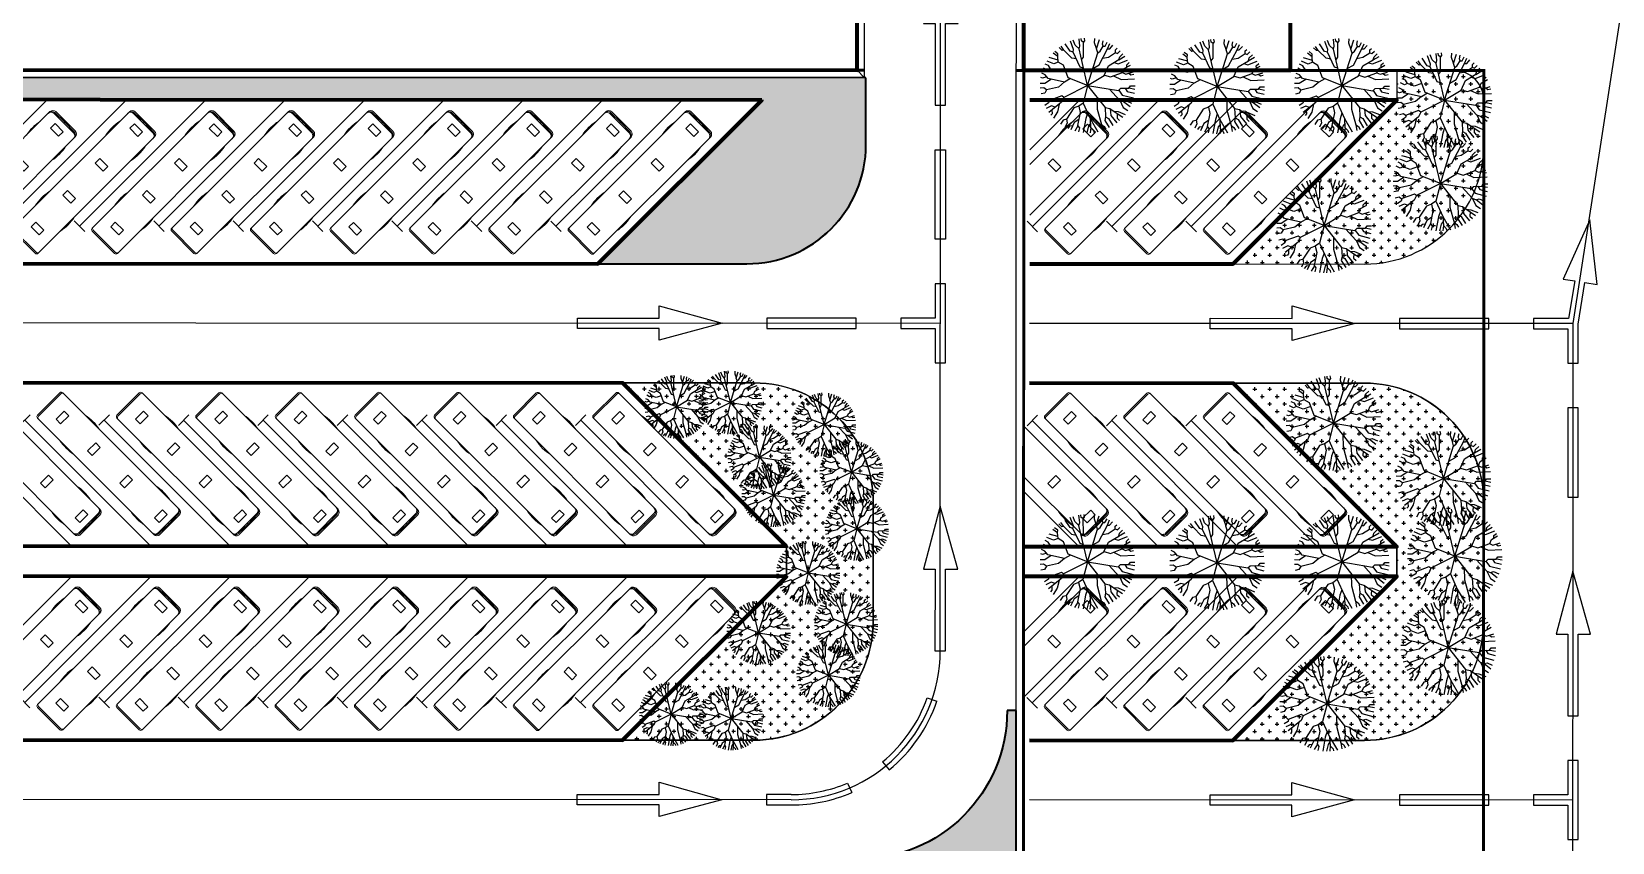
# Model space of a CAD drawing. Header units: millimetres. Extents: x -840588 to 786814, y -467537 to 194195.
# Drawn here: x 167367 to 273541, y -240702 to -186239 of the extents above; entities that cross this region are included whole.
import ezdxf

# ---------------------------------------------------------------- set-up
doc = ezdxf.new("R2010")
doc.units = ezdxf.units.MM
doc.header["$LTSCALE"] = 100
doc.header["$MEASUREMENT"] = 0
for name, color, linetype in [('1gt tim duong', 10, 'Continuous'), ('A-tree', 3, 'Continuous'), ('A-Wall-Patt', 143, 'Continuous'), ('caycay', 96, 'Continuous'), ('gthong-phan lanxe', 9, 'Continuous'), ('gthong-viahe', 5, 'Continuous')]:
    doc.layers.add(name, color=color, linetype=linetype)
for name, color, linetype, lineweight in [('A-Area', 134, 'Continuous', 35), ('ct-bai xe', 95, 'Continuous', 100), ('ct-phan loxe', 95, 'Continuous', 15), ('ct-xebuyt', 148, 'Continuous', 13), ('ctrinh-chinh', 24, 'Continuous', 100), ('PV_X_Lo', 1, 'Continuous', 9)]:
    doc.layers.add(name, color=color, linetype=linetype, lineweight=lineweight)

# ---------------------------------------------------------------- blocks, each defined once
blk = doc.blocks.new('plxe')
at = {"ltscale": 0.1}
for p, q in [((0, 0), (-8.485282087814994, 8.485282085835934)), ((-0.3535533662652597, -0.353553366381675), (0.3535533661488444, 0.3535533661488444))]:
    blk.add_line(p, q, dxfattribs=at)
blk = doc.blocks.new('htrgrr')
at = {"ltscale": 10}
for p, q in [((-903.0737704914063, 0), (903.0737704914063, 0)), ((-1180.942622951232, -11161.06557377055), (-1180.942622951232, -277.8688524590107)), ((0, -69.46721311472356), (-903.0737704914063, -92.62295081967022)), ((-903.0737704914063, -162.0901639343938), (903.0737704914063, -162.0901639345102)), ((0, -162.0901639345102), (0, -69.46721311472356)), ((0, -69.46721311472356), (903.0737704914063, -92.62295081967022)), ((1180.942622951232, -277.8688524590107), (1180.942622951232, -11161.06557377055)), ((1042.008196720853, -11207.37704918033), (-1042.008196720853, -11207.37704918033)), ((1042.008196720853, -11300), (-1042.008196720853, -11300))]:
    blk.add_line(p, q, dxfattribs=at)
for points in [[(375.2198343565688, -1027.67339785106), (375.2198343565688, -594.4204250621842), (-375.2198343565688, -594.4204250621842), (-375.2198343565688, -1027.67339785106)], [(375.2198343565688, -4272.293837453122), (375.2198343565688, -3839.040864664246), (-375.2198343565688, -3839.040864664246), (-375.2198343565688, -4272.293837453122)], [(375.2198343565688, -7285.274362727185), (375.2198343565688, -6852.021389938309), (-375.2198343565688, -6852.021389938309), (-375.2198343565688, -7285.274362727185)], [(375.2198343565688, -10244.59532106423), (375.2198343565688, -9811.342348275357), (-375.2198343565688, -9811.342348275357), (-375.2198343565688, -10244.59532106423)]]:
    blk.add_lwpolyline(points, close=True, dxfattribs=at)
for centre, radius, start, end in [((-903.0737704914063, -277.8688524590107), 277.8688524590164, 90, 180), ((903.0737704914063, -277.8688524590107), 277.8688524590164, 0, 90), ((-903.0737704914063, -370.4918032786809), 277.8688524590164, 90, 180), ((-903.0737704914063, -439.9590163934045), 277.8688524590164, 90, 180), ((903.0737704914063, -370.4918032786809), 277.8688524590164, 0, 90), ((903.0737704914063, -439.9590163935209), 277.8688524590164, 0, 90), ((1919.031762295403, -1817.725409836043), 3169.441598360655, 167.9819880926131, 192.0180119073869), ((-1919.031762295403, -1817.725409836043), 3169.441598360655, 347.981988092613, 12.01801190738696), ((1919.031762295403, -8417.110655737692), 3169.441598360655, 167.9819880926131, 192.0180119073869), ((-1919.031762295403, -8417.110655737692), 3169.441598360655, 347.981988092613, 12.01801190738696), ((-1042.008196720853, -11068.44262295077), 138.9344262295082, 180, 270), ((-1042.008196720853, -11161.06557377055), 138.9344262295082, 180, 270), ((1042.008196720853, -11068.44262295077), 138.9344262295082, 270, 0), ((1042.008196720853, -11161.06557377055), 138.9344262295082, 270, 0)]:
    blk.add_arc(centre, radius, start, end, dxfattribs=at)
blk = doc.blocks.new('ARR-LT-T')
blk.add_lwpolyline([(-4.212694860529155, 1.13272828515619), (-4.212694860412739, 0.3499999998603016), (-9.712694860529155, 0.3500000003259629), (-9.71269486041274, -0.3500000000931323), (-4.212694860412739, -0.3500000000931323), (-4.212694860529155, -1.179037770954892), (0, 0)], close=True)
blk = doc.blocks.new('san bxctai')
at = {"layer": 'A-Wall-Patt'}
for points in [[(-171.0999999999767, 11.19999779481441), (-171.0999999999767, 0.5000085714273155), (-0.9000000000232831, 0.5000000249128789), (-0.9000000725500286, 88.49816273595206), (-0.400000003632158, 87.99999959114939)], [(-171.5999999999767, 10.69999898830429), (-171.5999999999767, 8.59634019434452e-06), (-0.4000000000232831, 0), (-0.400000003632158, 87.99999959114939), (-0.400000003632158, 87.99999959114939)], [(-11.59997360489797, 65.9999961166177), (-171.5999999999767, 65.99999902374111), (-171.5999999999767, 23.29999877000228)], [(-11.09997360105626, 65.50181662407704), (-171.0999999999767, 65.49999902374111), (-171.0999999999767, 22.79999996349216)]]:
    blk.add_lwpolyline(points, dxfattribs=at)
blk.add_lwpolyline([(-11.59997360489797, 66.00000004353933), (-11.09997360105626, 65.50181662407704), (-11.09997360885609, 88.50181662407704), (-11.59997360489797, 87.99999959114939)], close=True, dxfattribs=at)
blk = doc.blocks.new('A$C537F0C63')
at = {"layer": 'caycay'}
for p, q in [((2.008257406407211, 10.05514116568156), (1.666088850062806, 10.35901247844595)), ((2.272467924871307, 10.54832825371341), (2.042717878081021, 10.72445268446245)), ((2.296077634156973, 10.19319036591696), (2.272467924871307, 10.54832825371341)), ((3.003826198455499, 10.71583942823054), (2.568862697771692, 11.14364282684619)), ((3.269952949845901, 10.73353164103173), (2.956771443390608, 11.39790803732103)), ((3.269952949845901, 10.73353164103173), (3.003826198455499, 10.71583942823054)), ((4.50370063718583, 8.70506324478265), (3.269952949845901, 10.73353164103173)), ((3.573577700022724, 11.08070473705084), (3.272457403527369, 11.57568824168993)), ((3.810128005825391, 11.09643069598314), (3.573577700022724, 11.08070473705084)), ((3.910690972326847, 11.37062830588184), (3.788839569944685, 11.81686011959391)), ((3.810128005825391, 11.09643069598314), (3.910690972326847, 11.37062830588184)), ((4.235841180721764, 10.50048805131519), (3.810128005825391, 11.09643069598314)), ((4.592421611992904, 10.24268936957378), (4.235841180721764, 10.50048805131519)), ((4.712688563198753, 10.80137484274019), (4.265887160996499, 11.99052643422328)), ((4.577421300939022, 10.28284407086176), (4.712688563198753, 10.80137484274019)), ((6.125898059370229, 6.139521315279126), (4.577421300939022, 10.28284407086176)), ((4.700099824054632, 10.83487223221164), (4.906208114261972, 11.58543264324908)), ((4.906208114261972, 11.58543264324908), (4.852080984670465, 12.1454581428552)), ((6.125898059370229, 6.139521315279126), (6.970036149243242, 10.92007571294744)), ((6.159981289129064, 11.93632074141715), (6.202302373265411, 12.27858844433285)), ((6.353129947037814, 11.71136866716915), (6.159981289129064, 11.93632074141715)), ((6.353129947037814, 11.71136866716915), (6.605483960749552, 11.93623077391385)), ((6.447514687970397, 9.84495994712779), (6.353129947037814, 11.71136866716915)), ((6.605483960749552, 11.93623077391385), (6.617402898351429, 12.259334795428)), ((6.826178093167982, 11.29693891192437), (6.890286666319298, 12.23129105439875)), ((6.970036149243242, 10.92007571294744), (6.826178093167982, 11.29693891192437)), ((6.948042777010414, 8.570320168466424), (7.76638461697803, 10.55685856171476)), ((6.970036149243242, 10.92007571294744), (7.441234408583114, 11.42699881628141)), ((7.441234408583114, 11.42699881628141), (7.651727496751846, 12.08642798159781)), ((7.68363426896758, 10.90806475621866), (8.019816777752567, 11.97964079065423)), ((7.76638461697803, 10.55685856171476), (7.68363426896758, 10.90806475621866)), ((7.76638461697803, 10.55685856171476), (8.113333231842262, 10.69883864084841)), ((7.965382829468581, 9.797246468468074), (8.933407776050444, 10.87226001470481)), ((8.113333231842262, 10.69883864084841), (8.712313031195663, 11.70768604843033)), ((8.933407776050444, 10.87226001470481), (9.272947348141315, 11.41112699440055)), ((8.933407776050444, 10.87226001470481), (9.171925964052207, 10.85838502353727)), ((9.171925964052207, 10.85838502353727), (9.537986088387697, 11.24360011898898)), ((9.733678942880942, 10.44985240105962), (10.13871553562058, 10.78615722681207)), ((9.786865097747068, 10.09668076723392), (9.733678942880942, 10.44985240105962)), ((9.786865097747068, 10.09668076723392), (10.35685576614924, 10.5884511891054)), ((1.280611972542829, 8.044912836274307), (0.444487546075834, 8.466659778718167)), ((0.9218848354175861, 8.526406249260617), (0.5914981488203921, 8.797440291094972)), ((2.008086131005257, 8.717519836023712), (0.7635036424217105, 9.129316388596635)), ((0.9357337090696092, 8.218872061683214), (0.9218848354175861, 8.526406249260617)), ((1.920139873705921, 9.225739964920649), (1.087115961723612, 9.647311538588838)), ((1.76967368680198, 9.623145921275864), (1.343038968556357, 9.988975225947797)), ((1.883955297300417, 9.24431646832818), (1.76967368680198, 9.623145921275864)), ((3.267708861298161, 8.533747915149434), (1.883955297300417, 9.24431646832818)), ((2.5351559760893, 8.909919010715385), (2.008086131005257, 8.717519836023712)), ((2.310344671936036, 10.1849830326064), (2.008257406407211, 10.05514116568156)), ((3.222511420288356, 9.660279909650853), (2.296077634156973, 10.19319036591696)), ((3.993460937123018, 9.543984048803395), (3.222511420288356, 9.660279909650853)), ((3.914115354094974, 7.298525660517043), (3.267708861298161, 8.533747915149434)), ((5.316408449507435, 8.305498213470855), (4.50370063718583, 8.70506324478265)), ((6.717420145090728, 9.489459469132271), (6.447514687970397, 9.84495994712779)), ((6.527199968382774, 8.412167402177147), (6.948042777010414, 8.570320168466424)), ((7.392351211692585, 9.648875252361904), (7.965382829468581, 9.797246468468074)), ((8.578119715861249, 7.281614840641851), (9.092822924165375, 8.921003827472305)), ((8.94424461397648, 8.447760988721711), (9.944313991869421, 8.175001025898382)), ((9.092822924165375, 8.921003827472305), (9.745379681935447, 9.38050785887026)), ((9.745379681935447, 9.38050785887026), (9.786865097747068, 10.09668076723392)), ((9.745379681935447, 9.38050785887026), (10.35249974897306, 9.183089075660973)), ((9.759203255198372, 9.619244142235402), (10.88575250038048, 10.01737219720235)), ((9.944313991869421, 8.175001025898382), (10.80974500087541, 8.559510920527828)), ((10.35249974897306, 9.183089075660973), (11.20201209581137, 9.59306054910121)), ((10.79366673980257, 8.552387381641893), (11.20595707066968, 8.407509828190086)), ((10.80974500087541, 8.559510920527828), (11.04832709143011, 8.991530669089116)), ((11.04832709143011, 8.991530669089116), (11.44374410946693, 9.207825855861302)), ((11.20595707066968, 8.407509828190086), (11.70062178621083, 8.711759320220153)), ((1.757476259455871, 6.679553776459215), (0.00855774800220388, 6.661205396139849)), ((0.4466466944213607, 7.186909447627841), (0.08666564667146304, 7.2448509023925)), ((1.12084364940165, 7.320901045324717), (0.1511815814883448, 7.552586191002774)), ((0.7097976248769555, 7.419110072511103), (0.4466466944213607, 7.186909447627841)), ((1.541375211712875, 7.549264594850683), (1.12084364940165, 7.320901045324717)), ((1.521030883770436, 7.555591163691133), (1.280611972542829, 8.044912836274307)), ((3.097987199351337, 7.065927705370996), (1.521030883770436, 7.555591163691133)), ((2.703754449681583, 7.188340914177388), (1.757476259455871, 6.679553776459215)), ((3.884867362274235, 7.354371150599036), (3.097987199351337, 7.065927705370996)), ((6.125898059370229, 6.139521315279126), (3.914115354094974, 7.298525660517043)), ((6.125898059370229, 6.139521315279126), (8.578119715861249, 7.281614840641851)), ((8.279060999553622, 7.142313947006187), (9.0886019582249, 6.750771228889789)), ((9.075402950122225, 6.757166716884967), (9.900688603102026, 6.150819989943557)), ((9.0886019582249, 6.750771228889789), (11.18806748264615, 7.336222721740342)), ((9.900688603102026, 6.150819989943557), (11.46386237296974, 5.868288854795537)), ((10.77352595946286, 7.220637597380119), (11.64532254343067, 6.712682137225784)), ((11.18806748264615, 7.336222721740342), (11.54099752982074, 7.835271000905777)), ((11.33254625860354, 7.540524095533328), (11.89576276779189, 7.413002362918633)), ((11.46386237296974, 5.868288854795537), (11.83055046181835, 6.160203181647375)), ((11.54099752982074, 7.835271000905777), (11.95948603860597, 8.053456869412912)), ((11.64532254343067, 6.712682137225784), (12.23443119234435, 6.755833524115587)), ((11.83055046181835, 6.160203181647375), (12.26543294043586, 6.154373944329564)), ((11.89576276779189, 7.413002362918633), (12.11310363743178, 7.4986918541872)), ((0.5706603464168438, 5.768348654561123), (-1.699427230050787e-06, 5.730386201154033)), ((0.7806298194373085, 5.506956316930882), (0.04189879572368227, 5.315400935116486)), ((1.063396316407307, 5.057959221958299), (0.1397583337929973, 4.775609911099309)), ((1.715808944849414, 4.625734219735023), (0.307439249689196, 4.179975674378511)), ((0.7973220304920687, 5.486148682266503), (0.5706603464168438, 5.768348654561123)), ((1.863759347223095, 5.527326392111718), (0.7973220304920687, 5.486148682266503)), ((1.301357276712224, 5.505615774418402), (1.063396316407307, 5.057959221958299)), ((2.147618291040999, 5.278660692089034), (1.715808944849414, 4.625734219735023)), ((2.179125049486174, 5.25103580450741), (1.863759347223095, 5.527326392111718)), ((3.339595652047137, 5.512285084278119), (2.113923366072413, 3.99826194187699)), ((6.125898059370229, 6.139521315279126), (2.179125049486174, 5.25103580450741)), ((6.125898059370229, 6.139521315279126), (4.039744528603478, 3.175083687405277)), ((4.993965494963049, 4.531040710644447), (5.060837633816845, 3.005173691082746)), ((6.125898059370229, 6.139521315279126), (9.309124815248651, 4.773858037136961)), ((6.125898059370229, 6.139521315279126), (6.842971201978798, 3.89649221743457)), ((9.309124815248651, 4.773858037136961), (9.56344752651421, 4.969106941811333)), ((9.309124815248651, 4.773858037136961), (9.616567334425781, 4.170077324375598)), ((9.56344752651421, 4.969106941811333), (11.29217119894747, 4.430094099112466)), ((9.616567334425781, 4.170077324375598), (11.35931998142405, 2.929313197353622)), ((11.22320598487931, 4.451586098773987), (11.30987888816526, 4.16373455730718)), ((11.29217119894747, 4.430094099112466), (11.5425597731919, 4.68452039962358)), ((11.30987888816526, 4.16373455730718), (11.83210555871847, 3.873839490315731)), ((11.46386237296974, 5.868288854795537), (11.72795570972085, 5.469711782065133)), ((11.5425597731919, 4.68452039962358), (12.06343262891096, 4.577516196506622)), ((11.72795570972085, 5.469711782065133), (12.21933158095999, 5.388423248077743)), ((1.230773230763589, 3.880098522535263), (0.5654086178583384, 3.53661498738802)), ((1.603983964610961, 3.791791144500166), (0.7979776640349883, 3.08873558965206)), ((1.703781163858366, 3.019787908731814), (1.11193678613563, 2.596291564444982)), ((1.623038097397512, 3.787286263777787), (1.230773230763589, 3.880098522535263)), ((2.360128743846872, 2.528373258541251), (1.492859571077133, 2.110982061632967)), ((2.113923366072413, 3.99826194187699), (1.623038097397512, 3.787286263777787)), ((2.086705644269387, 3.98654600703594), (1.703781163858366, 3.019787908731814)), ((2.496129963798012, 2.269877917915437), (1.822411499113514, 1.760689831018681)), ((2.952599385069334, 2.620357636184053), (2.360128743846872, 2.528373258541251)), ((3.428623164742021, 2.985834134982724), (2.496129963798012, 2.269877917915437)), ((2.496129963798012, 2.269877917915437), (2.56307497484886, 1.709560079856601)), ((3.339813401926222, 2.088173656051367), (2.637745125197398, 1.087092649082479)), ((3.369906157186051, 2.940729452180676), (3.339813401926222, 2.088173656051367)), ((4.039744528603478, 3.175083687405277), (3.428623164742021, 2.985834134982724)), ((4.039744528603478, 3.175083687405277), (4.031693542077846, 1.955804082903342)), ((5.060837633816845, 3.005173691082746), (4.630837960547069, 0.98501350143124)), ((6.842971201978798, 3.89649221743457), (6.058139944627328, 1.852742682112876)), ((6.328418276112643, 2.556572256453364), (6.621925523577374, 1.860491597191867)), ((6.842971201978798, 3.89649221743457), (7.432333557888342, 3.519514546744176)), ((7.432333557888342, 3.519514546744176), (7.280434323314694, 2.677135711990559)), ((7.280434323314694, 2.677135711990559), (7.715867288097797, 1.041460912816547)), ((7.432333557888342, 3.519514546744176), (8.098582012036786, 3.326026642433135)), ((8.098582012036786, 3.326026642433135), (9.111636380646814, 1.936837856093916)), ((9.93769863442867, 3.941450450896809), (10.23341044859262, 2.932877378403646)), ((10.23341044859262, 2.932877378403646), (10.78588893792767, 2.142211417256476)), ((10.47633774106362, 3.557950291473389), (10.95106070157999, 3.753440934466198)), ((10.9181057199894, 3.243447097807802), (10.92924841445711, 2.741344290425332)), ((10.92924841445711, 2.741344290425332), (11.10547083382698, 2.548124503166036)), ((10.95106070157999, 3.753440934466198), (11.66045975862653, 3.481945362666011)), ((2.56307497484886, 1.709560079856601), (2.246554855188151, 1.380875038601516)), ((3.661068871806492, 1.723103908010671), (3.151986367873178, 0.7683009200591187)), ((4.151889424236288, 1.488197098566161), (3.632459803578968, 0.5291005140024936)), ((4.031693542077846, 1.955804082903342), (3.661068871806492, 1.723103908010671)), ((4.029956023412524, 1.954728688528121), (4.151889424236288, 1.488197098566161)), ((4.291746997165319, 0.7246533119759988), (4.111621739852126, 0.339800697278406)), ((4.630837960547069, 0.98501350143124), (4.291746997165319, 0.7246533119759988)), ((4.630837960547069, 0.98501350143124), (4.553144487388636, 0.2048409433373308)), ((6.058139944627328, 1.852742682112876), (5.148106664306397, 0.07830981133520254)), ((5.687346443359274, 0.2823844214362907), (5.63783512871305, 0.01939518188373768)), ((6.046166258151061, 0.6926535401726142), (5.687346443359274, 0.2823844214362907)), ((6.032371784920542, 0.6769075088304817), (6.148760987558489, 2.060398401226848e-06)), ((6.058139944627328, 1.852742682112876), (6.046166258151061, 0.6926535401726142)), ((6.051426148278551, 1.202184490222862), (6.300487340380641, 0.8879269488934369)), ((6.300487340380641, 0.8879269488934369), (6.566832978940511, 0.01583402863980155)), ((6.621925523577374, 1.860491597191867), (7.04603830007909, 0.06930147462480818)), ((7.715867288097797, 1.041460912816547), (7.500958808541327, 0.7001980161367101)), ((7.500958808541327, 0.7001980161367101), (7.660945140349213, 0.1949458228082221)), ((7.510773716396216, 1.811866424770415), (8.13382774245838, 1.455661724790843)), ((7.68101589476646, 0.9861165687689208), (8.13231261911642, 0.3370629204364377)), ((8.13382774245838, 1.455661724790843), (8.63363335412214, 0.5354539643340104)), ((8.374018521320977, 1.013457626351737), (8.758654683351779, 0.9918956518486084)), ((8.758654683351779, 0.9918956518486084), (8.994797214174469, 0.7114704464074748)), ((9.111636380646814, 1.936837856093916), (9.05441034496107, 1.457435791671742)), ((9.05441034496107, 1.457435791671742), (9.356284565004898, 0.9185323608435283)), ((9.108831235360412, 1.913318816441461), (9.563043515889149, 1.847932786524325)), ((9.563043515889149, 1.847932786524325), (9.928087916650838, 1.318988235496363))]:
    blk.add_line(p, q, dxfattribs=at)

msp = doc.modelspace()

# ---------------------------------------------------------------- hatches: boundary and pattern name
at = {"layer": 'A-Area'}
h = msp.add_hatch(dxfattribs=at)
h.set_pattern_fill('AR-B816', color=256, scale=74.99999999999999, angle=-0.02274081717208486, style=0)
h.set_pattern_definition([(359.9772591828279, (-616218387.0630271, -1205141167.613114), (0.2381412742956616, 599.9999527406096), []), (89.97725918282791, (-616218387.0630271, -1205141167.613114), (-599.7618114663135, 600.2380940149053), [599.9999999999999, -599.9999999999999])])
edge = h.paths.add_edge_path(flags=0)
edge.add_ellipse((71900.12904490864, -209777.8248874562), major_axis=(5659.099021120673, 5654.608586189293), ratio=0.9999999999941589, start_angle=45.00000000016729, end_angle=135.0000000015002, ccw=False)
edge.add_line((71903.30426201547, -201777.8255180473), (72070.57487932195, -201777.8919081158))
edge.add_line((72070.57487932194, -201777.8919081156), (83074.93951619387, -190782.26789501))
edge.add_line((83074.93951619389, -190782.2678950099), (216405.8393896686, -190835.1774643973))
edge.add_line((216405.8393896687, -190835.1774643973), (205401.4747425788, -201830.8110899128))
edge.add_line((205401.4747425786, -201830.8110899129), (215403.1201047993, -201834.7805042069))
edge.add_ellipse((215403.900083422, -193832.211532231), major_axis=(5660.916306721652, 5656.424429793463), ratio=0.999999999979329, start_angle=225.0171564256522, end_angle=314.9923886269569)
edge.add_line((223406.46797062, -193836.4508581075), (223407.6580806029, -190837.9534095671))
edge.add_line((223407.6580806029, -190837.953409567), (223408.2533981188, -189337.955112114))
edge.add_line((223408.2533981187, -189337.9551121139), (63308.26621655593, -189274.4110842674))
edge.add_line((63308.26621655599, -189274.4110842674), (63291.39787677391, -231774.406526008))
edge.add_line((63291.39787677389, -231774.406526008), (63891.39819003313, -231774.6446581122))
edge.add_line((63891.39819003316, -231774.6446581122), (63900.12967538297, -209774.6496706986))
h = msp.add_hatch(dxfattribs=at)
h.set_pattern_fill('AR-B816', color=256, scale=74.99999999999999, angle=-0.02274081717208486, style=0)
h.set_pattern_definition([(359.9772591828279, (-616218387.0630273, -1205141167.613114), (0.2381412742957726, 599.9999527406097), []), (89.97725918282791, (-616218387.0630273, -1205141167.613114), (-599.7618114663136, 600.2380940149055), [599.9999999999999, -599.9999999999999])])
edge = h.paths.add_edge_path(flags=0)
edge.add_line((77715.77988146758, -252780.1269880394), (66720.17251474387, -241775.7860151159))
edge.add_ellipse((66990.83731062878, -247337.4884641792), major_axis=(-3935.808750073774, 3938.934252542281), ratio=0.9999999997877591, start_angle=-42.19111139252574, end_angle=2.503748547235102)
edge.add_line((62886.71446269412, -243574.2492728087), (62882.46761371937, -254274.2383947368))
edge.add_line((62882.46761371937, -254274.2383947368), (77715.18445372494, -254280.1255320164))
edge.add_line((77715.184453725, -254280.1255320164), (233482.4541732946, -254341.9577024755))
edge.add_line((233482.4541732944, -254341.9577024755), (233483.0495238736, -252841.9602816431))
edge.add_line((233483.0495238736, -252841.9602816431), (233491.3834040815, -231841.9601937259))
edge.add_line((233491.3834040815, -231841.9601937258), (232891.3843572686, -231841.7221524625))
edge.add_ellipse((222891.3850955849, -231837.7530813791), major_axis=(-7068.26076804244, 7073.873811734706), ratio=0.9999999999780793, start_angle=135.0000014121006, end_angle=224.9999997151475, ccw=False)
edge.add_line((222887.4163208946, -241837.7523431805), (221385.595957094, -241837.1562967782))
edge.add_line((221385.5959570941, -241837.1562967781), (232381.2306947714, -252841.5228807621))
edge.add_line((232381.2306947714, -252841.5228807621), (77715.77988146766, -252780.1269880394))
at = {"layer": 'A-tree'}
h = msp.add_hatch(dxfattribs=at)
h.set_pattern_fill('CROSS', color=256, scale=2000.000000000001, angle=-0.02274081717208486, style=0)
h.set_pattern_definition([(359.9772591828279, (-616218387.0630271, -1205141167.613114), (500.1984116790878, 499.8015095552616), [250.0000000000001, -750.0000000000002]), (89.97725918282791, (-616218262.1126498, -1205141292.662717), (-499.8015095552613, 500.1984116790875), [250.0000000000001, -750.0000000000002])])
edge = h.paths.add_edge_path(flags=0)
edge.add_line((259071.2880636892, -190852.1102219248), (248066.9230058164, -201847.7434360982))
edge.add_line((248066.9230058165, -201847.7434360983), (256903.2896910722, -201851.2503487741))
edge.add_ellipse((256906.4639399882, -193851.2500101723), major_axis=(-5654.609270930284, 5659.099706405432), ratio=0.9999999999930513, start_angle=135.0000069358772, end_angle=224.9999971287185)
edge.add_line((264906.4642781628, -193854.4256284817), (264907.6549841481, -190854.4265444112))
edge.add_ellipse((262907.6551417956, -190853.6327403964), major_axis=(1414.77475530102, 1413.652146568157), ratio=0.999999999891924, start_angle=315.0000000035739, end_angle=405.0000032280927)
edge.add_line((262908.4488334698, -188853.632897883), (259072.0818680387, -188852.1101231095))
edge.add_line((259072.0818680388, -188852.1101231096), (259071.2880636894, -190852.1102219248))
h = msp.add_hatch(dxfattribs=at)
h.set_pattern_fill('CROSS', color=256, scale=2000.000000000001, angle=-360.0227408171721, style=0)
h.set_pattern_definition([(359.9772591828279, (-616218387.063027, -1205141167.613114), (500.1984116790877, 499.8015095552619), [250.0000000000001, -750.0000000000002]), (89.97725918282791, (-616218262.1126497, -1205141292.662717), (-499.8015095552618, 500.1984116790877), [250.0000000000001, -750.0000000000002])])
h.paths.add_polyline_path([(282905.2722569035, -196861.3139078818), (282479.9003071487, -195320.4774807509), (281351.9053420519, -194232.2118439398), (279867.781738675, -193860.6114630807, 0.0003271407553383473), (279863.8563897319, -193860.6630903765), (278331.9126722891, -194306.0594392909), (277301.0201869124, -195371.1255451663), (276905.2727293812, -196858.9324944403), (276881.4586022163, -256858.9268078421, -0.4142232574190198), (252871.1404210869, -280849.3989383818), (216871.93814816, -280833.9191729074), (201870.3517231285, -284827.9653259882), (34190.83854514429, -284762.8017520809), (34189.64781515295, -287762.8610263602), (270871.1699170257, -287856.7987089067), (274067.5920310422, -287424.2472242974), (276916.4436493171, -286224.8520744217), (279357.3397446684, -284344.5131629077), (281339.8273160865, -281728.1901544908), (282444.2419626061, -279040.0349036296), (282873.9174597437, -275860.1210662088)], flags=0)
h = msp.add_hatch(dxfattribs=at)
h.set_pattern_fill('CROSS', color=256, scale=2000.000000000001, angle=-360.0227408171721, style=0)
h.set_pattern_definition([(359.9772591828279, (-616218387.063027, -1205141167.613114), (500.1984116790875, 499.8015095552615), [250.0000000000001, -750.0000000000002]), (89.97725918282791, (-616218262.1126498, -1205141292.662717), (-499.8015095552615, 500.1984116790875), [250.0000000000001, -750.0000000000002])])
edge = h.paths.add_edge_path(flags=0)
edge.add_line((207063.7508541971, -209831.4709701787), (218059.3840679047, -220835.836028517))
edge.add_line((218059.3840679047, -220835.8360285169), (218058.5902636894, -222835.8363762282))
edge.add_line((218058.5902636894, -222835.8363762283), (207054.2252058165, -233831.4695906346))
edge.add_line((207054.2252058166, -233831.4695906346), (215890.4189459971, -233834.9764346681))
edge.add_ellipse((215891.1999071124, -225832.4081818305), major_axis=(-5656.423921558954, 5660.915798083553), ratio=0.9999999999686157, start_angle=135.0171493893311, end_angle=224.9923834800945)
edge.add_line((223893.7670748112, -225836.6482264025), (223896.9422922661, -217836.6488597875))
edge.add_ellipse((215899.4858058012, -217832.4363684157), major_axis=(5657.300556792672, 5652.811548923622), ratio=0.9999999999641666, start_angle=314.9925614766358, end_angle=405.0000012570733)
edge.add_line((215902.6598383845, -209834.979402729), (215900.2904880503, -209834.9784623287))
edge.add_line((215900.2904880504, -209834.9784623287), (207063.7508541972, -209831.4709701787))
h = msp.add_hatch(dxfattribs=at)
h.set_pattern_fill('CROSS', color=256, scale=2000.000000000001, angle=-360.0227408171721, style=0)
h.set_pattern_definition([(359.9772591828279, (-616218387.0630273, -1205141167.613114), (500.1984116790875, 499.8015095552615), [250.0000000000001, -750.0000000000002]), (89.97725918282791, (-616218262.1126499, -1205141292.662717), (-499.8015095552615, 500.1984116790875), [250.0000000000001, -750.0000000000002])])
edge = h.paths.add_edge_path(flags=0)
edge.add_line((248063.7477863511, -209847.7422953745), (259059.3810000588, -220852.1073534799))
edge.add_line((259059.3810000588, -220852.10735348), (259058.5871956105, -222852.107701424))
edge.add_line((259058.5871956104, -222852.1077014239), (248054.2221377376, -233847.7409155974))
edge.add_line((248054.2221377376, -233847.7409155974), (256890.415877918, -233851.2477598638))
edge.add_ellipse((256891.1968390336, -225848.679507026), major_axis=(-5656.423921558954, 5660.91579808355), ratio=0.9999999999686121, start_angle=135.017149389331, end_angle=224.9923834817616)
edge.add_line((264893.7640067324, -225852.9195513653), (264896.9392241873, -217852.9201849831))
edge.add_ellipse((256899.4827377223, -217848.7076936113), major_axis=(5657.300556792685, 5652.811548923632), ratio=0.9999999999932723, start_angle=314.9925614774696, end_angle=405.0000012562395)
edge.add_line((256902.6567703057, -209851.2507276917), (256900.2874199714, -209851.2497872915))
edge.add_line((256900.2874199716, -209851.2497872915), (248063.7477863511, -209847.7422953745))

# ---------------------------------------------------------------- linework, layer by layer
at = {"layer": '1gt tim duong', "ltscale": 3}
for p, q in [((228392.9856764584, -227839.9360279345), (228420.2726975877, -159089.9414433057)), ((270901.700980083, -205856.8060960367), (274922.1767432052, -179858.5497174906)), ((270901.700980083, -205856.8060960367), (234401.7038550293, -205842.3191685171)), ((218389.0174428765, -237835.9662190397), (20887.37945520001, -237757.5773935217)), ((270889.0001121208, -237856.8035753031), (234389.0029870669, -237842.3166477834))]:
    msp.add_line(p, q, dxfattribs=at)
for points in [[(228401.7175231825, -205839.9377610116), (78401.71614247083, -205780.4024369674, 0.4142135623735071), (68397.74790888905, -215776.4326280728), (68389.01606216488, -237776.4308952285)], [(186819.2316496811, -273823.4389388193), (255874.7128171477, -273850.8472078824, 0.4142135623776623), (270880.6100563521, -258995.6552066923), (270901.700980083, -205856.8060960367)]]:
    msp.add_lwpolyline(points, format="xyb", dxfattribs=at)
msp.add_arc((218392.9864641148, -227835.9670066962), 9999.999999999998, 269.9772591828279, 359.9772591828279, dxfattribs=at)
at = {"layer": 'A-Area'}
for p, q in [((223408.2533981187, -189337.9551121139), (63308.2662166724, -189274.4110842674)), ((223407.6580807193, -190837.9534093342), (223408.2533981187, -189337.9551121139)), ((83074.9395163103, -190782.26789501), (216405.8393895523, -190835.1774643972)), ((216405.8393895523, -190835.1774643972), (205401.474742695, -201830.8110899129)), ((223406.46797062, -193836.4508581075), (223407.6580807194, -190837.9534093342)), ((205401.474742695, -201830.8110899129), (215403.1201047994, -201834.7805042069)), ((233491.3834040814, -231841.9601939586), (232891.3843572685, -231841.7221526955)), ((233483.0495239901, -252841.9602814102), (233491.3834040814, -231841.9601939586))]:
    msp.add_line(p, q, dxfattribs=at)
msp.add_arc((215403.9000835384, -193832.211532231), 8002.569010029506, 269.9944156044242, 359.9696478040637, dxfattribs=at)
at = {"layer": 'A-Area', "extrusion": (0, 0, -1)}
msp.add_arc((-222891.3850955848, -231837.7530816119), 10000.00004940014, 180.0227410973153, 270.0227394031102, dxfattribs=at)
at = {"layer": 'A-tree'}
for p, q in [((259072.0818680388, -188852.1101231096), (259071.2880636894, -190852.1102219248)), ((262908.4488334698, -188853.632897883), (259072.0818680388, -188852.1101231096)), ((259071.2880636892, -190852.1102219248), (248066.9230058165, -201847.7434360983)), ((264906.4642781628, -193854.4256284817), (264907.6549841482, -190854.4265444112)), ((248066.9230058165, -201847.7434360983), (256903.2896910721, -201851.250348774)), ((207063.7508543135, -209831.4709699458), (218059.3840680212, -220835.8360282842)), ((215900.290487934, -209834.9784620958), (207063.7508543135, -209831.4709699458)), ((215902.6598383846, -209834.9794024961), (215900.290487934, -209834.9784620958)), ((248063.7477862347, -209847.7422951416), (259059.3809999424, -220852.1073534799)), ((256900.2874198552, -209851.2497872914), (248063.7477862347, -209847.7422951416)), ((256902.6567703057, -209851.2507276917), (256900.2874198552, -209851.2497872915)), ((223893.7670748112, -225836.6482261696), (223896.9422921496, -217836.6488600202)), ((264893.7640067324, -225852.9195513653), (264896.9392240706, -217852.9201852159)), ((218059.3840680212, -220835.8360282842), (218058.5902636894, -222835.8363762283)), ((259059.3809999424, -220852.1073534799), (259058.5871956104, -222852.1077014239)), ((218058.5902636894, -222835.8363762283), (207054.2252058166, -233831.4695904017)), ((259058.5871956104, -222852.1077014239), (248054.2221377376, -233847.7409155974)), ((207054.2252058166, -233831.4695904017), (215890.4189459971, -233834.9764346682)), ((248054.2221377376, -233847.7409155974), (256890.4158779181, -233851.2477598638))]:
    msp.add_line(p, q, dxfattribs=at)
for centre, radius, start, end in [((262907.6551417956, -190853.6327403964), 1999.999999883589, 359.9772591828279, 89.9772624044881), ((256906.4639399882, -193851.2500101723), 8000.000968459102, 269.9772661197385, 359.97725631468), ((215899.4858058012, -217832.4363684157), 7997.457595748886, 359.9698206532177, 89.97726043680933), ((256899.4827377223, -217848.7076936113), 7997.457595748886, 359.9698206532177, 89.97726043680933), ((215891.1999071124, -225832.4081818305), 8002.568290893049, 269.994408574129, 359.969642668104), ((256891.1968390336, -225848.679507026), 8002.568290893049, 269.994408574129, 359.969642668104)]:
    msp.add_arc(centre, radius, start, end, dxfattribs=at)
at = {"layer": 'ct-bai xe'}
for points in [[(216405.8393896687, -190835.1774646301), (83074.9395147969, -190782.2678950095), (72070.57487780799, -201777.8919095121), (205401.4747428114, -201830.811089913), (216405.8393896687, -190835.1774646301), (216405.8393896687, -190835.1774646301)], [(234403.2914637114, -201842.3190127963), (248066.9230058165, -201847.7434360983), (259071.2880636892, -190852.1102219248), (234407.6573870489, -190842.3199411514)], [(218059.3862636735, -220835.8382256802), (90061.22360895504, -220785.0239583812), (79065.5903974863, -209780.6685110607), (207063.7530499658, -209831.4731675746), (218059.3862636735, -220835.8382256802), (218059.3862636735, -220835.8382256802)], [(234400.1162458914, -209842.3204723259), (248063.7477862347, -209847.7422953744), (259059.3809999424, -220852.1073534799), (233995.750352632, -220842.1608029114)], [(218058.5925000444, -222835.8304683393), (90060.42983426992, -222785.0440568964), (79056.06519728096, -233780.668071399), (207054.2278531874, -233831.464093622), (218058.5925000444, -222835.8304683393), (218058.5925000444, -222835.8304683393)], [(234390.5905957489, -233842.3164922954), (248054.2221378541, -233847.7409155974), (259058.5871957268, -222852.1077014238), (233994.9565492968, -222842.1586397771)]]:
    msp.add_lwpolyline(points, dxfattribs=at)
at = {"layer": 'ct-phan loxe'}
for p, q in [((237740.3852715597, -190843.6439462246), (234406.3362195089, -194175.0474668322)), ((237728.4757602872, -220843.6402220868), (233997.2318801102, -217109.4332889755)), ((237727.6828044, -222843.641425089), (233993.4750218182, -226574.8861546442))]:
    msp.add_line(p, q, dxfattribs=at)
at = {"layer": 'ct-xebuyt'}
for p, q in [((237931.0735204674, -191642.6636489492), (234405.9417064621, -195164.9988807433)), ((239511.1040150247, -193057.5044926203), (238213.870018662, -191759.2405483595)), ((238929.0646465881, -192341.8477085063), (238263.8032410432, -191709.3469394301)), ((239627.6148670924, -192941.0860717073), (238330.3808708462, -191642.8221274466)), ((238862.4870169016, -192408.3725204899), (238929.0646465881, -192341.8477085063)), ((238929.0646465881, -192341.8477085063), (239561.0372372895, -193007.6108836908)), ((234404.5945757108, -198559.1118476481), (239627.4564387701, -193340.3934221058)), ((233998.9719249604, -212725.3676933131), (239617.5307113513, -218348.3892003108)), ((237919.8006625163, -220044.7718427162), (233997.6247943256, -216119.4806602179)), ((239500.9537658481, -218631.1856796278), (238202.6896108428, -219928.4194650787)), ((238918.3464894398, -219346.3802129784), (239550.8473666252, -218681.1189100386)), ((238918.3464894398, -219346.3802129784), (238252.5832117364, -219978.3526954894)), ((239617.3721677778, -218747.6965506637), (238319.108012889, -220044.9303361146)), ((238851.8216884036, -219279.8025723533), (238918.3464894398, -219346.3802129784)), ((237918.3699812794, -223642.6621991077), (233993.0821086938, -227564.8360348363)), ((239498.4004758367, -225057.5030427787), (238201.1664794739, -223759.2390985181)), ((238916.3611074002, -224341.8462586648), (238251.0997018554, -223709.3454895886)), ((239614.9113279045, -224941.0846218657), (238317.6773316582, -223642.8206776051)), ((238849.7834777135, -224408.3710706484), (238916.3611074002, -224341.8462586648)), ((238916.3611074002, -224341.8462586648), (239548.3336981016, -225007.6094338492)), ((233991.734978059, -230958.9490017411), (239614.7528995821, -225340.3919722643))]:
    msp.add_line(p, q, dxfattribs=at)
for points in [[(237970.8083192239, -192760.353441084), (238282.2317382625, -192449.1770827148), (238821.2219526414, -192988.5952322694), (238509.7985336029, -193299.7715906387)], [(235638.5662937894, -195090.7452360388), (235949.9897128278, -194779.5688776694), (236488.9799272069, -195318.9870269914), (236177.5565081685, -195630.1633853607)], [(235630.031259716, -216594.8715401572), (235941.2075675411, -216906.2950096997), (236480.6258044888, -216367.3048830163), (236169.4494966638, -216055.8814134737)], [(237960.4226755885, -218927.1139443733), (238271.5989834136, -219238.5374139159), (238811.0172203615, -218699.5472869995), (238499.8409125366, -218388.1238174569)], [(237958.1047800362, -224760.3519912425), (238269.5281990746, -224449.1756328732), (238808.5184134535, -224988.593782428), (238497.0949944151, -225299.7701407972)], [(235625.8627546015, -227090.7437861973), (235937.2861736399, -226779.567427828), (236476.276388019, -227318.9855771499), (236164.8529689805, -227630.1619355193)]]:
    msp.add_lwpolyline(points, close=True, dxfattribs=at)
for centre, radius, start, end in [((238014.1371293697, -191958.8149843102), 282.3529751974119, 44.9772638238316, 134.9772638238608), ((238064.0703516346, -191908.9213753807), 282.3529751974119, 44.9772638238316, 134.9772638238608), ((238130.6479814375, -191842.3965633972), 282.3529751974119, 44.9772638238316, 134.9772638238608), ((239050.723005565, -194976.9089749196), 3220.58862334548, 122.9592524452768, 146.9952750006573), ((239311.371125616, -193257.0789283379), 282.3529751974119, 314.9772638238608, 44.9772638238316), ((239361.3043479974, -193207.1853194085), 282.3529751974119, 314.9772638238608, 44.9772638238316), ((239427.8819778002, -193140.6605074249), 282.3529751974119, 314.9772638238608, 44.9772638238316), ((236294.1007633378, -192218.0980934821), 3220.58862334548, 302.9592524452768, 326.9952750006574), ((236283.2852034059, -219468.0381436557), 3220.58862334548, 32.9592433649985, 56.99526592037904), ((239042.0965327482, -216711.4163496889), 3220.58862334548, 212.9592433649985, 236.995265920379), ((239301.3793623901, -218431.452757985), 282.3529751974119, 314.9772545418242, 44.97725454179499), ((239351.2729632836, -218481.3859883957), 282.3529751974119, 314.9772545418242, 44.97725454179499), ((239417.7977644363, -218547.9636290209), 282.3529751974119, 314.9772545418242, 44.97725454179499), ((238003.1152075014, -219728.6865432031), 282.3529751974119, 224.977254541795, 314.9772545418242), ((238053.0088082787, -219778.6197736138), 282.3529751974119, 224.977254541795, 314.9772545418242), ((238119.5336094312, -219845.197414239), 282.3529751974119, 224.977254541795, 314.9772545418242), ((238001.4335901818, -223958.8135344686), 282.3529751974119, 44.9772638238316, 134.9772638238608), ((238051.3668124466, -223908.9199255391), 282.3529751974119, 44.9772638238316, 134.9772638238608), ((238117.9444422494, -223842.3951135556), 282.3529751974119, 44.9772638238316, 134.9772638238608), ((239038.0194663771, -226976.9075250781), 3220.58862334548, 122.9592524452768, 146.9952750006573), ((239298.6675864281, -225257.0774784964), 282.3529751974119, 314.9772638238608, 44.9772638238316), ((239348.6008088094, -225207.183869567), 282.3529751974119, 314.9772638238608, 44.9772638238316), ((239415.1784386122, -225140.6590575834), 282.3529751974119, 314.9772638238608, 44.9772638238316), ((236281.3972241499, -224218.0966436405), 3220.58862334548, 302.9592524452768, 326.9952750006574)]:
    msp.add_arc(centre, radius, start, end, dxfattribs=at)
at = {"layer": 'ctrinh-chinh', "ltscale": 5}
msp.add_lwpolyline([(28914.03830911912, -174760.3981969107), (28908.49398239602, -188760.8050745065), (222808.4784787227, -188837.7698493518), (222817.2146059964, -166837.7180128193), (36916.85290376567, -166763.9337504788, 0.198912383078402), (31259.32325284552, -169104.729143569, 0.1989123516830023), (28914.03830911912, -174760.3981969107, 1.00000000005821)], format="xyb", dxfattribs=at)
msp.add_lwpolyline([(234017.1726007639, -166842.1633002843), (251918.0354301072, -166849.2681913192), (251909.3035764847, -188849.2838388155), (234008.4407471414, -188842.1789477806)], close=True, dxfattribs=at)
at = {"layer": 'ctrinh-chinh'}
msp.add_lwpolyline([(62786.51601965622, -244074.2083504221, 200.0000000000001, 200.0000000000001, 0), (62782.26917074482, -254774.1978993617, 200.0000000000001, 200.0000000000001, 0), (233982.2556826069, -254842.1561393001, 200.0000000000001, 200.0000000000001, 0), (234008.451222392, -188842.162314092, 200.0000000000001, 200.0000000000001, 0), (233508.4512080629, -188841.9630951332, 0, 0, 0), (223308.4784644367, -188837.9144546077, 200.0000000000001, 200.0000000000001, 0), (62808.46470711797, -188774.2126704929, 200.0000000000001, 200.0000000000001, 0), (62791.51698632988, -231474.2095609384, 200.0000000000001, 200.0000000000001, 0), (28891.55209500696, -231460.7545918156, 0, 0, 0), (28886.5511283333, -244060.7533812993, 200.0000000000001, 200.0000000000001, 0)], format="xyseb", close=True, dxfattribs=at)
at = {"layer": 'gthong-phan lanxe', "ltscale": 8}
for p, q in [((227512.5812535807, -230991.1993165764), (228174.1062588111, -231220.0762698131)), ((224514.0203002457, -235296.2246986752), (224958.0331137727, -235837.3832832186)), ((222176.0385609534, -236713.5239276091), (222450.4568456405, -237357.4917820884))]:
    msp.add_line(p, q, dxfattribs=at)
for points in [[(228053.9638330157, -200189.7992953821), (228056.3452457587, -194189.7997679761), (228756.3451905761, -194190.0775994628), (228753.9637778332, -200190.0771268688)], [(216745.8580635261, -206185.3115554949), (222745.8575909321, -206187.6929682379), (222746.1354224188, -205487.6930234204), (216746.1358950127, -205485.3116106774)], [(259245.8415201936, -206202.1798905201), (265245.8410475999, -206204.5613032631), (265246.1188790866, -205504.5613584455), (259246.1193516803, -205502.1799457026)], [(270549.4585109085, -211506.6667323806), (270547.0770981655, -217506.6662597868), (271247.077042983, -217506.9440912734), (271249.4584557259, -211506.9445638673)], [(259233.1406522315, -238202.1773697864), (265233.1401796375, -238204.5587825294), (265233.4180111242, -237504.5588377119), (259233.4184837179, -237502.1774249689)]]:
    msp.add_lwpolyline(points, close=True, dxfattribs=at)
for points in [[(270603.5082133533, -205506.6877185164), (268251.8438894252, -205505.7543378782), (268251.5660579385, -206205.7542826957), (270551.5620918157, -206206.6671497919), (270550.649216698, -208506.6669686773), (271250.6491619811, -208506.9448001641), (271251.6898818252, -205884.8379893766), (271699.7682910449, -203098.5297172032), (272518.2896228475, -203230.1597094371), (272023.0762692089, -198883.7023254921), (270235.8485837652, -202863.1103917446), (271008.6478711808, -202987.387622283), (270603.5082133533, -205506.6877185164)], [(228051.8602516432, -205489.7988777379), (225751.8604327576, -205488.8860028531), (225751.582601271, -206188.8859476706), (228051.5824201588, -206189.7988162689), (228050.669545274, -208489.7986351544), (228750.6694900915, -208490.0764666411), (228752.7730713453, -203190.0768903389), (228052.7731265279, -203189.7990588522), (228051.8602516431, -205489.7988777379)], [(270539.1428403486, -237506.6646920294), (268239.1430214628, -237505.7518171446), (268238.8651899762, -238205.751761962), (270538.8650088644, -238206.6646305605), (270537.9521339796, -240506.6644494461), (271237.9520787969, -240506.9422809327), (271240.0556600507, -235206.9427046305), (270540.0557152334, -235206.6648731438), (270539.1428403486, -237506.6646920294)], [(218389.1563586188, -237485.9662493085), (216733.4350270503, -237485.3090899438), (216733.1571955637, -238185.3090347612), (218388.8785271322, -238185.9661941259)]]:
    msp.add_lwpolyline(points, dxfattribs=at)
for centre, radius, start, end in [((218392.9864641148, -227835.9670066962), 9650.000002700834, 309.3683843415046, 340.9152074737422), ((218392.9864518949, -227835.9669976109), 10350.00001173466, 309.3683843602702, 340.9152074463371), ((218392.9864641148, -227835.9670066962), 9650.000002700834, 269.9772591828279, 293.0806296277996), ((218392.9864518949, -227835.9669976109), 10350.00001173466, 269.9772592495305, 293.0806296698834)]:
    msp.add_arc(centre, radius, start, end, dxfattribs=at)
at = {"layer": 'gthong-viahe'}
for points in [[(234407.6573870489, -190842.3199411514), (259071.2880636892, -190852.1102219248), (248066.9230058165, -201847.7434360983), (256903.2896910721, -201851.250348774, 0.4142135122416062), (264906.4642781628, -193854.4256284817), (264907.6549841479, -190854.4265446441, 0.4142135788397179), (262908.4488334698, -188853.632897883), (233608.4512495674, -188842.0053136733)], [(207054.2252069427, -233831.4679263614), (218058.5902645826, -222835.8347124207), (218059.384068798, -220835.8343644766), (207063.7508550903, -209831.4693063711), (215900.2904887109, -209834.9767982882, -0.4142041095230642), (223896.9416818074, -217838.1866250426), (223893.7664647017, -225838.1859914249, -0.4142230146402254), (215890.4189466575, -233834.9747708605), (207054.2252067098, -233831.4679265942)], [(248054.222138087, -233847.7409153647), (259058.5871957268, -222852.1077014238), (259059.3809999424, -220852.1073534799), (248063.7477862347, -209847.7422953744), (256900.2874198552, -209851.2497872914, -0.4142041095230642), (264896.9386129516, -217854.4596140457), (264893.7633958459, -225854.4589804281, -0.4142230146402254), (256890.4158778017, -233851.2477598637), (248054.2221378541, -233847.7409155974)]]:
    msp.add_lwpolyline(points, format="xyb", dxfattribs=at)
for points in [[(63891.397829552, -231774.6448074464), (63900.12967503362, -209774.6496709313, -0.4142135623858815), (71903.30426189906, -201777.8255180471), (72070.57487920552, -201777.8919081156), (83074.93073324117, -190782.267890127), (216405.8393896687, -190835.1774646301), (205401.4747428114, -201830.811089913), (215403.1198413515, -201834.7805041023, 0.4142622795358109), (223406.4679700492, -193836.4522958366), (223408.2541196439, -189336.137513551), (63308.26621847118, -189274.4065522193), (63291.39787689033, -231774.4065260081), (63891.39782961156, -231774.6446575035)], [(62886.71446234468, -243574.2492732743), (62882.46707908506, -254274.2376536574), (233482.4541730615, -254341.9577029411), (233491.3844520323, -231841.9602442004), (232891.3843570357, -231841.7221526954, -0.4142135536919331), (222887.4164190326, -241837.7523436851), (221385.5959566281, -241837.1562974765), (232381.2280109503, -252841.520195858), (77715.77988111801, -252780.1269887378), (66720.172517072, -241775.7860155826, 0.1975286291808372), (62886.71446246101, -243574.2492735071)]]:
    msp.add_lwpolyline(points, format="xyb", close=True, dxfattribs=at)
for points in [[(90060.43066416659, -222785.0441280062), (218058.5902645821, -222835.8347135848), (218059.3840687975, -220835.8343656408), (90061.2244685153, -220785.0440308208), (90060.43067289954, -222785.0230051464)], [(234394.9565190865, -222842.3174206506), (259058.5871957268, -222852.1077014238), (259059.3809999424, -220852.1073534799), (234395.7503234352, -220842.3173234652)]]:
    msp.add_lwpolyline(points, dxfattribs=at)
at = {"layer": 'PV_X_Lo', "ltscale": 5}
msp.add_lwpolyline([(-10570.50687050638, -135745.1006112762, 0, 0, 0), (251429.4857077053, -135849.1255250493, 200.0000000000001, 200.0000000000001, 0), (251930.3406639612, -135849.3412711209, 200.0000000000001, 200.0000000000001, 0), (251909.3035764846, -188849.2838388155, 0, 0, 0), (28908.49398239602, -188760.8050745065, 0, 0, 0), (28871.41829101825, -284260.7500107553, 200.0000000000001, 200.0000000000001, 0), (28871.20244552271, -284760.7344362934, 200.0000000000001, 200.0000000000001, 0), (-10629.66267503871, -284745.0564577992, 200.0000000000001, 200.0000000000001, 0)], format="xyseb", close=True, dxfattribs=at)
msp.add_lwpolyline([(28877.94308663664, -265760.7522292184, 200.0000000000001, 200.0000000000001, 0), (256877.8913674795, -265851.122203174, 200.0000000000001, 200.0000000000001, 0.4141098055328412), (264881.0611155559, -257853.1262419155, 200.0000000000001, 200.0000000000001, 0), (264908.4468475641, -188854.4265889479, 200.0000000000001, 200.0000000000001, 0), (233608.4491055014, -188842.0027868425, 0, 0, 0), (223208.4765277362, -188837.8747610624, 200.0000000000001, 200.0000000000001, 0), (28908.4919985855, -188760.7519270938, 200.0000000000001, 200.0000000000001, 0), (28891.5049835512, -231560.7545810866, 0, 0, 0), (28886.74226938089, -243560.7544589995, 200.0000000000001, 200.0000000000001, 0), (28877.94308663664, -265760.7522292184, 200.0000000000001, 200.0000000000001, 0)], format="xyseb", dxfattribs=at)

# ---------------------------------------------------------------- block references
at = {"layer": 'caycay', "extrusion": (-1.849088780389791e-06, -5.240423503569551e-08, 0.9999999999982891), "xscale": -518.4000000042536, "yscale": 518.3999999426321, "zscale": 518.4000000000002, "rotation": 3.269462154405618}
for p in [(241648.2709366202, -192850.8993090594, -0.4291749155329728), (250354.9577149944, -192919.3949375499, -0.4452707629073575), (258730.9203567339, -192863.2837004613, -0.4607616019203108), (265626.0668630533, -193834.3159509856, -1.345450202988165), (265338.3241312554, -199439.7232380112, -1.344624394049773), (257526.6996763974, -202257.693495847, -1.330032333338159), (258164.3074855769, -215532.1035341035, -1.330515691480355), (265552.9306949109, -219245.9086661155, -1.343983292641604), (241635.5668962995, -224850.8974771769, -0.4274744892087399), (250342.2536746736, -224919.3931056672, -0.4435703365842347), (258718.2163164134, -224863.2818685787, -0.4590611755967446), (266314.6829493853, -224481.628846395, -1.345117466277439), (265871.0752491223, -230607.5051165026, -1.343976174395684), (257736.455574223, -234397.5132240101, -1.328735927947965)]:
    msp.add_blockref('A$C537F0C63', p, dxfattribs=at)
at = {"layer": 'caycay', "extrusion": (-1.849088780389792e-06, -5.240423503569554e-08, 0.9999999999982891), "xscale": -347.3280000366057, "yscale": 347.3280000034728, "zscale": 347.3280000000001, "rotation": 3.269462147545186}
for p in [(216547.7057188467, -213160.8757969888, -0.96842138098388), (212927.2899977674, -213455.8858460209, -0.9617114511172825), (222838.13145747, -214645.6026887379, -0.9799751306642864), (218504.7733053004, -216837.5761960132, -0.9718474980292622), (224676.6852704973, -217847.9408497479, -0.9832069638102284), (219453.3435152924, -219387.382511887, -0.9734678679120565), (225031.2739310412, -221642.5792307361, -0.9836637746029462), (221765.8939757725, -224605.7388203362, -0.9774705150514686), (224316.5430697667, -228045.517213319, -0.9820066327187383), (218440.7394316225, -228636.074303137, -0.9711108024433392), (223128.1920724122, -231483.8115891071, -0.9796290850359927), (212563.0061725575, -234088.3374701474, -0.9599566301384911), (216598.6322923697, -234386.3862186862, -0.9674032421029362)]:
    msp.add_blockref('A$C537F0C63', p, dxfattribs=at)
at = {"layer": 'ct-phan loxe', "yscale": 999.9999999999999}
for p, xscale, zscale, rotation in [((159919.0132471995, -199298.0388748413), -999.9999999999999, 1000.000000000001, 359.9772591961682), ((165251.7394698196, -199300.1553194101), -999.9999999999999, 1000.000000000001, 359.9772591961682), ((170584.4655674767, -199302.2718887266), -999.9999999999999, 1000.000000000001, 359.9772591961682), ((175919.0119870175, -199304.3894298945), -999.9999999999999, 1000.000000000001, 359.9772591961682), ((181251.7382096377, -199306.5058744634), -999.9999999999999, 1000.000000000001, 359.9772591961682), ((186584.4643072945, -199308.6224437799), -999.9999999999999, 1000.000000000001, 359.9772591961682), ((191919.0107266027, -199310.7399844818), -999.9999999999999, 1000.000000000001, 359.9772591961682), ((197251.7369492229, -199312.8564290507), -999.9999999999999, 1000.000000000001, 359.9772591961682), ((202584.46304688, -199314.9729981344), -999.9999999999999, 1000.000000000001, 359.9772591961682), ((234584.4605262832, -199327.6741080079), -999.9999999999999, 1000.000000000001, 359.9772591961682), ((239917.1866242895, -199329.7906770918), -999.9999999999999, 1000.000000000001, 359.9772591961682), ((245249.9127219466, -199331.9072461754), -999.9999999999999, 1000.000000000001, 359.9772591961682), ((161579.2931651164, -212328.1349151171), 999.9999999999999, 999.9999999999999, 179.9772591828279), ((166912.019387637, -212330.2516104446), 999.9999999999999, 999.9999999999999, 179.9772591828279), ((172244.7454852935, -212332.3681809252), 999.9999999999999, 999.9999999999999, 179.9772591828279), ((177579.2919050319, -212334.4852243012), 999.9999999999999, 999.9999999999999, 179.9772591828279), ((182912.0181275526, -212336.6019196287), 999.9999999999999, 999.9999999999999, 179.9772591828279), ((188244.7442252091, -212338.7184901093), 999.9999999999999, 999.9999999999999, 179.9772591828279), ((193579.2906447143, -212340.8355339507), 999.9999999999999, 999.9999999999999, 179.9772591828279), ((198912.0168672351, -212342.9522292782), 999.9999999999999, 999.9999999999999, 179.9772591828279), ((204244.7429648915, -212345.0687997588), 999.9999999999999, 999.9999999999999, 179.9772591828279), ((234579.2891135222, -212357.1083973701), 999.9999999999999, 999.9999999999999, 179.9772591828279), ((239912.0152115278, -212359.2249680837), 999.9999999999999, 999.9999999999999, 179.9772591828279), ((245244.7413091844, -212361.3415385644), 999.9999999999999, 999.9999999999999, 179.9772591828279), ((161571.7637102045, -231298.6973753301), -999.9999999999999, 1000.000000000001, 359.9772591961682), ((166904.4899328247, -231300.8138198989), -999.9999999999999, 1000.000000000001, 359.9772591961682), ((172237.2160304817, -231302.9303892155), -999.9999999999999, 1000.000000000001, 359.9772591961682), ((177571.7624500225, -231305.0479303833), -999.9999999999999, 1000.000000000001, 359.9772591961682), ((182904.4886726426, -231307.1643749521), -999.9999999999999, 1000.000000000001, 359.9772591961682), ((188237.2147702997, -231309.2809442686), -999.9999999999999, 1000.000000000001, 359.9772591961682), ((193571.7611896078, -231311.3984849707), -999.9999999999999, 1000.000000000001, 359.9772591961682), ((198904.487412228, -231313.5149295396), -999.9999999999999, 1000.000000000001, 359.9772591961682), ((204237.2135098851, -231315.6314986231), -999.9999999999999, 1000.000000000001, 359.9772591961682), ((234571.7596583207, -231327.6715875071), -999.9999999999999, 1000.000000000001, 359.9772591961682), ((239904.4857563271, -231329.7881565909), -999.9999999999999, 1000.000000000001, 359.9772591961682), ((245237.2118539842, -231331.9047256745), -999.9999999999999, 1000.000000000001, 359.9772591961682)]:
    msp.add_blockref('plxe', p, dxfattribs=dict(at, xscale=xscale, zscale=zscale, rotation=rotation))
at = {"layer": 'ct-xebuyt'}
for p, xscale, yscale, zscale, rotation in [((169646.2748204839, -192264.4357029738), -1.016137550857942, 1.01613742299378, 1.016137498433548, 314.9772638244019), ((174979.0010429876, -192266.5521475427), -1.016137550857942, 1.01613742299378, 1.016137498433548, 314.9772638244019), ((180311.7271406446, -192268.6687166263), -1.016137550857942, 1.01613742299378, 1.016137498433548, 314.9772638244019), ((185646.2735603018, -192270.7862577941), -1.016137550857942, 1.01613742299378, 1.016137498433548, 314.9772638244019), ((190978.9997828055, -192272.9027025958), -1.016137550857942, 1.01613742299378, 1.016137498433548, 314.9772638244019), ((196311.7258804627, -192275.0192716795), -1.016137550857942, 1.01613742299378, 1.016137498433548, 314.9772638244019), ((201646.2722998872, -192277.1368123816), -1.016137550857942, 1.01613742299378, 1.016137498433548, 314.9772638244019), ((206978.9985223908, -192279.2532571833), -1.016137550857942, 1.01613742299378, 1.016137498433548, 314.9772638244019), ((212311.7246200479, -192281.3698262669), -1.016137550857942, 1.01613742299378, 1.016137498433548, 314.9772638244019), ((244311.7220994512, -192294.0709359076), -1.016137550857942, 1.01613742299378, 1.016137498433548, 314.9772638244019), ((249644.4481974575, -192296.1875052242), -1.016137550857942, 1.01613742299378, 1.016137498433548, 314.9772638244019), ((254977.1742951145, -192298.3040743079), -1.016137550857942, 1.01613742299378, 1.016137498433548, 314.9772638244019), ((171300.9683717006, -219369.4574098112), 1.016137550857942, 1.016137550857942, 1.016137550857942, 224.9772545412539), ((176633.6945941051, -219371.5741049059), 1.016137550857942, 1.016137550857942, 1.016137550857942, 224.9772545412539), ((181966.4206917615, -219373.6906756194), 1.016137550857942, 1.016137550857942, 1.016137550857942, 224.9772545412539), ((187300.9671116163, -219375.8077189953), 1.016137550857942, 1.016137550857942, 1.016137550857942, 224.9772545412539), ((192633.6933340205, -219377.9244140899), 1.016137550857942, 1.016137550857942, 1.016137550857942, 224.9772545412539), ((197966.4194316771, -219380.0409848033), 1.016137550857942, 1.016137550857942, 1.016137550857942, 224.9772545412539), ((203300.9658512988, -219382.1580286449), 1.016137550857942, 1.016137550857942, 1.016137550857942, 224.9772545412539), ((208633.6920737032, -219384.2747237395), 1.016137550857942, 1.016137550857942, 1.016137550857942, 224.9772545412539), ((213966.4181713595, -219386.3912944529), 1.016137550857942, 1.016137550857942, 1.016137550857942, 224.9772545412539), ((244300.9643199903, -219398.4308920642), 1.016137550857942, 1.016137550857942, 1.016137550857942, 224.9772545412539), ((249633.6904179961, -219400.547462545), 1.016137550857942, 1.016137550857942, 1.016137550857942, 224.9772545412539), ((254966.4165156525, -219402.6640332585), 1.016137550857942, 1.016137550857942, 1.016137550857942, 224.9772545412539), ((171299.0252834889, -224265.0942034626), -1.016137550857942, 1.01613742299378, 1.016137498433548, 314.9772638244019), ((176631.7515059925, -224267.2106480314), -1.016137550857942, 1.01613742299378, 1.016137498433548, 314.9772638244019), ((181964.4776036497, -224269.3272171152), -1.016137550857942, 1.01613742299378, 1.016137498433548, 314.9772638244019), ((187299.024023307, -224271.444758283), -1.016137550857942, 1.01613742299378, 1.016137498433548, 314.9772638244019), ((192631.7502458105, -224273.5612030846), -1.016137550857942, 1.01613742299378, 1.016137498433548, 314.9772638244019), ((197964.4763434677, -224275.6777721683), -1.016137550857942, 1.01613742299378, 1.016137498433548, 314.9772638244019), ((203299.0227628922, -224277.7953128705), -1.016137550857942, 1.01613742299378, 1.016137498433548, 314.9772638244019), ((208631.748985396, -224279.9117576721), -1.016137550857942, 1.01613742299378, 1.016137498433548, 314.9772638244019), ((213964.4750830531, -224282.0283267557), -1.016137550857942, 1.01613742299378, 1.016137498433548, 314.9772638244019), ((244299.0212314888, -224294.0684154067), -1.016137550857942, 1.01613742299378, 1.016137498433548, 314.9772638244019), ((249631.747329495, -224296.1849847233), -1.016137550857942, 1.01613742299378, 1.016137498433548, 314.9772638244019), ((254964.4734271521, -224298.301553807), -1.016137550857942, 1.01613742299378, 1.016137498433548, 314.9772638244019)]:
    msp.add_blockref('htrgrr', p, dxfattribs=dict(at, xscale=xscale, yscale=yscale, zscale=zscale, rotation=rotation))
at = {"layer": 'ctrinh-chinh', "xscale": 1000.000000000001, "yscale": 1000.000000000001, "zscale": 1000.000000000001, "rotation": 359.9772591828279}
msp.add_blockref('san bxctai', (234382.255651124, -254842.3149001497), dxfattribs=at)
at = {"layer": 'gthong-phan lanxe', "ltscale": 8, "zscale": 1000.000000000001}
for p, xscale, yscale, rotation in [((228411.3953442487, -181475.6173562431), 1000.000000000001, 1000.000000000001, 89.97725918282791), ((213740.2719689306, -205834.1186035369), -999.9999999999999, 999.9999999999999, 179.9772591828279), ((256240.2554255982, -205850.9869385622), -999.9999999999999, 999.9999999999999, 179.9772591828279), ((228396.8406628824, -218127.2419326638), 1000.000000000001, 1000.000000000001, 89.97725918282791), ((270895.1058137235, -222492.4824614109), 1000.000000000001, 1000.000000000001, 89.97725918282791), ((213727.5711009683, -237834.1160828033), -999.9999999999999, 999.9999999999999, 179.9772591828279), ((256227.5545576361, -237850.9844178286), -999.9999999999999, 999.9999999999999, 179.9772591828279)]:
    msp.add_blockref('ARR-LT-T', p, dxfattribs=dict(at, xscale=xscale, yscale=yscale, rotation=rotation))

doc.saveas('drawing.dxf')
